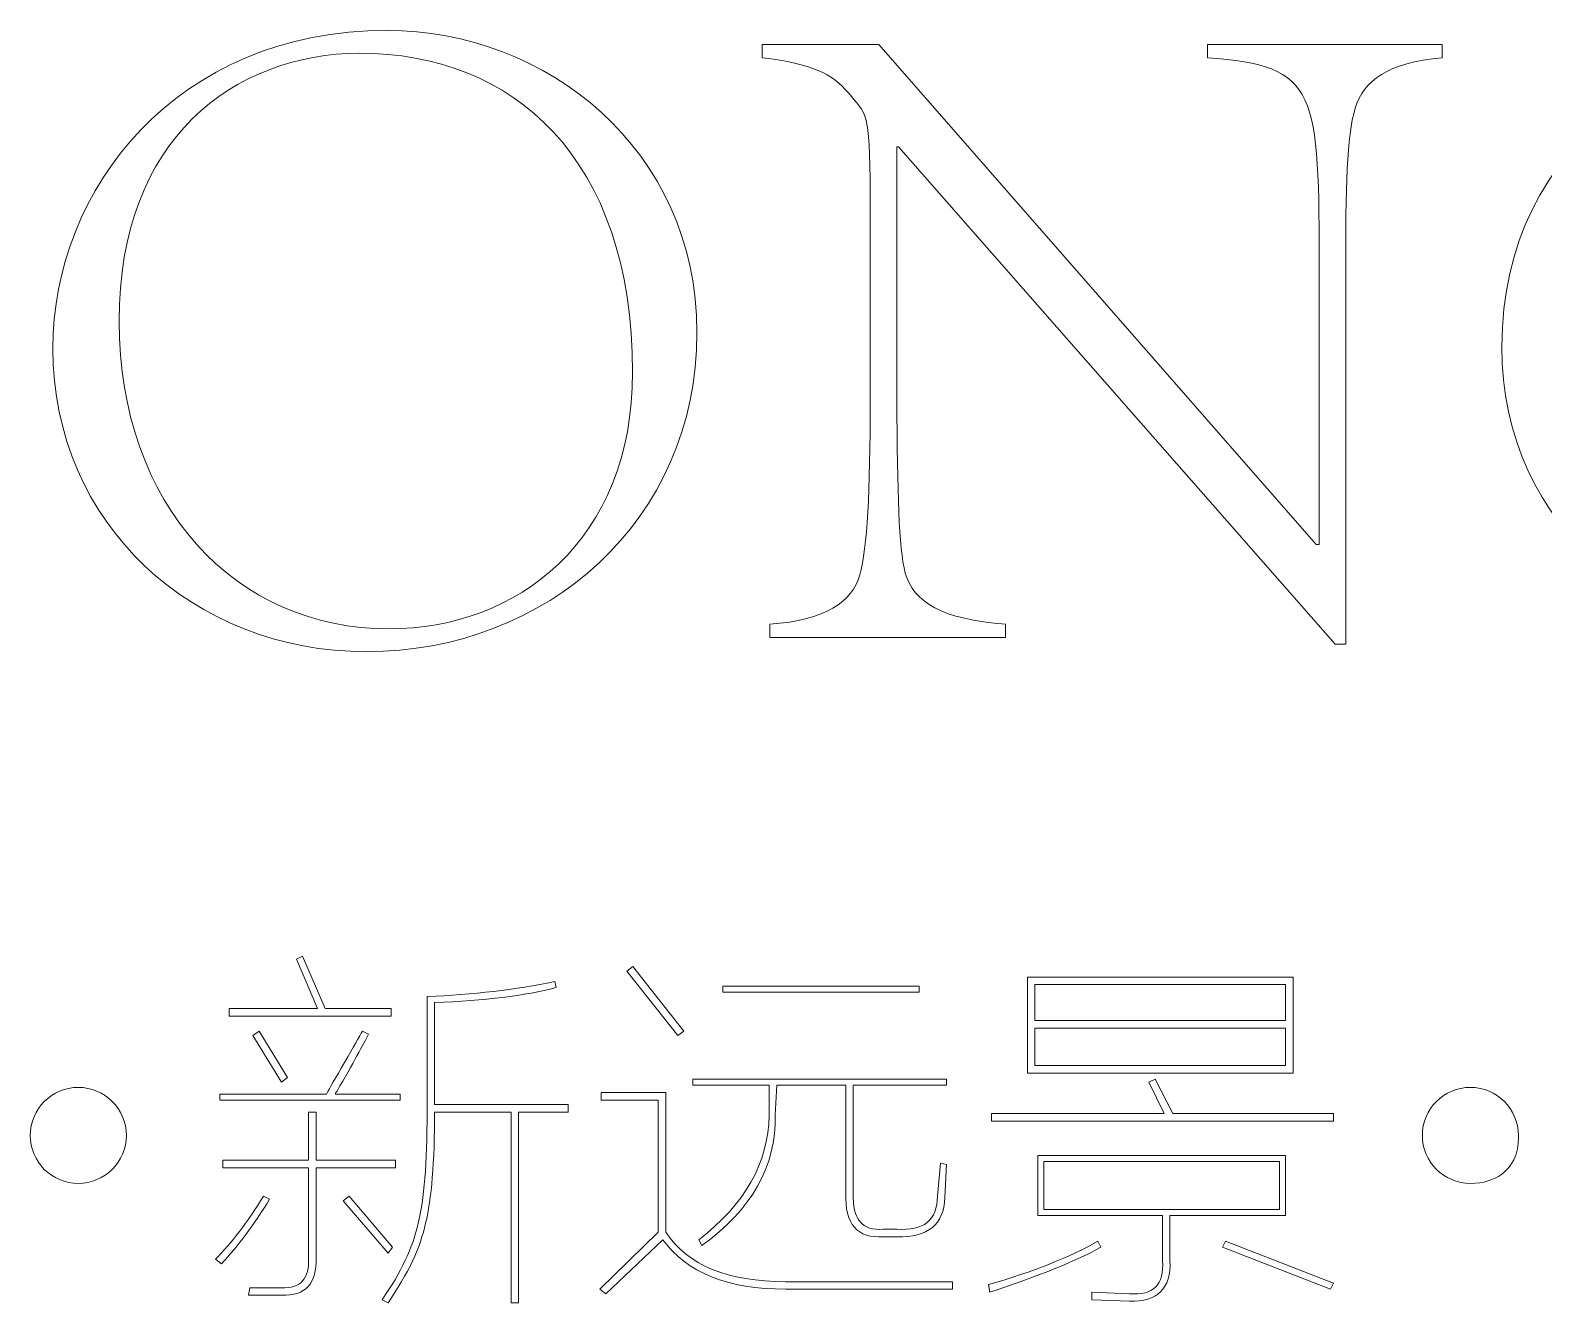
# Model space of a CAD drawing. Header units: inches. Extents: x -3272461 to -2504170, y 403793 to 1071042.
# Drawn here: x -2945813 to -2944964, y 837054 to 837767 of the extents above; entities that cross this region are included whole.
import ezdxf

# ---------------------------------------------------------------- set-up
doc = ezdxf.new("R2010")
doc.units = ezdxf.units.IN
doc.header["$LTSCALE"] = 1000
doc.header["$MEASUREMENT"] = 0
doc.layers.get('0').update_dxf_attribs({"lineweight": 18})

msp = doc.modelspace()

# ---------------------------------------------------------------- linework, layer by layer
for p, q in [((-2945402.3, 837759.04), (-2945402.3, 837751.6)), ((-2945152.79, 837759.04), (-2945152.79, 837751.6)), ((-2945021.14, 837759.04), (-2945021.14, 837751.6)), ((-2945326.93, 837701.7), (-2945326.93, 837560.47)), ((-2945341.79, 837675.68), (-2945341.79, 837560.47)), ((-2945090.15, 837630.03), (-2945090.15, 837478.72)), ((-2945075.3, 837630.03), (-2945075.3, 837422.96)), ((-2945398.07, 837434.12), (-2945398.07, 837426.68)), ((-2945265.88, 837434.12), (-2945265.88, 837426.68))]:
    msp.add_line(p, q)
at = {"lineweight": 9}
for p, q in [((-2945663.32, 837246.38), (-2945659.94, 837248.03)), ((-2945651.54, 837218.61), (-2945663.32, 837246.38)), ((-2945659.94, 837248.03), (-2945647.33, 837218.61)), ((-2945478.24, 837239.64), (-2945474.88, 837242.14)), ((-2945474.88, 837242.14), (-2945446.28, 837206)), ((-2945449.67, 837203.49), (-2945478.24, 837239.64)), ((-2945253.66, 837236.28), (-2945104.78, 837236.28)), ((-2945253.66, 837182.46), (-2945253.66, 837236.28)), ((-2945104.78, 837236.28), (-2945104.78, 837182.46)), ((-2945590.12, 837225.35), (-2945590.12, 837160.57)), ((-2945424.42, 837231.24), (-2945314.25, 837231.24)), ((-2945424.42, 837227.88), (-2945424.42, 837231.24)), ((-2945314.25, 837227.88), (-2945424.42, 837227.88)), ((-2945314.25, 837231.24), (-2945314.25, 837227.88)), ((-2945108.99, 837232.07), (-2945249.47, 837232.07)), ((-2945249.47, 837232.07), (-2945249.47, 837211.89)), ((-2945108.99, 837211.89), (-2945108.99, 837232.07)), ((-2945701.15, 837214.39), (-2945701.15, 837218.61)), ((-2945701.15, 837218.61), (-2945651.54, 837218.61)), ((-2945647.33, 837218.61), (-2945610.33, 837218.61)), ((-2945610.33, 837218.61), (-2945610.33, 837214.39)), ((-2945585.94, 837221.99), (-2945585.94, 837164.78)), ((-2945610.33, 837214.39), (-2945701.15, 837214.39)), ((-2945249.47, 837211.89), (-2945108.99, 837211.89)), ((-2945108.99, 837207.68), (-2945249.47, 837207.68)), ((-2945249.47, 837207.68), (-2945249.47, 837186.64)), ((-2945108.99, 837186.64), (-2945108.99, 837207.68)), ((-2945687.71, 837203.49), (-2945684.33, 837206)), ((-2945671.72, 837177.39), (-2945687.71, 837203.49)), ((-2945684.33, 837206), (-2945668.36, 837179.93)), ((-2945446.28, 837206), (-2945449.67, 837203.49)), ((-2945104.78, 837182.46), (-2945253.66, 837182.46)), ((-2945249.47, 837186.64), (-2945108.99, 837186.64)), ((-2945668.36, 837179.93), (-2945671.72, 837177.39)), ((-2945441.24, 837179.07), (-2945441.24, 837175.71)), ((-2945398.35, 837175.71), (-2945398.35, 837158.89)), ((-2945355.46, 837175.71), (-2945355.46, 837115.15)), ((-2945351.25, 837175.71), (-2945351.25, 837115.15)), ((-2945299.11, 837179.07), (-2945299.11, 837175.71)), ((-2945185.55, 837177.39), (-2945182.16, 837179.07)), ((-2945177.12, 837159.72), (-2945185.55, 837177.39)), ((-2945182.16, 837179.07), (-2945172.09, 837159.72)), ((-2945706.21, 837170.68), (-2945706.21, 837167.32)), ((-2945605.26, 837170.68), (-2945605.26, 837167.32)), ((-2945492.56, 837171.5), (-2945492.56, 837167.32)), ((-2945460.6, 837167.32), (-2945460.6, 837093.26)), ((-2945456.38, 837171.5), (-2945456.38, 837093.26)), ((-2945656.58, 837160.57), (-2945656.58, 837133.67)), ((-2945652.37, 837160.57), (-2945652.37, 837133.67)), ((-2945543.02, 837160.57), (-2945543.02, 837053.73)), ((-2945538.83, 837160.57), (-2945538.83, 837053.73)), ((-2945511.06, 837164.78), (-2945511.06, 837160.57)), ((-2945273.86, 837155.53), (-2945273.86, 837159.72)), ((-2945273.86, 837159.72), (-2945177.12, 837159.72)), ((-2945172.09, 837159.72), (-2945082.07, 837159.72)), ((-2945082.07, 837159.72), (-2945082.07, 837155.53)), ((-2945082.07, 837155.53), (-2945273.86, 837155.53)), ((-2945704.53, 837133.67), (-2945704.53, 837129.44)), ((-2945607.8, 837133.67), (-2945607.8, 837129.44)), ((-2945247.79, 837136.18), (-2945247.79, 837102.54)), ((-2945112.35, 837132.82), (-2945244.41, 837132.82)), ((-2945244.41, 837132.82), (-2945244.41, 837105.9)), ((-2945112.35, 837105.9), (-2945112.35, 837132.82)), ((-2945108.99, 837136.18), (-2945108.99, 837102.54)), ((-2945656.58, 837129.44), (-2945656.58, 837079)), ((-2945652.37, 837129.44), (-2945652.37, 837079)), ((-2945637.23, 837110.94), (-2945633.87, 837113.47)), ((-2945612.01, 837081.51), (-2945637.23, 837110.94)), ((-2945633.87, 837113.47), (-2945609.48, 837084.87)), ((-2945244.41, 837105.9), (-2945112.35, 837105.9)), ((-2945177.98, 837102.54), (-2945177.98, 837077.3)), ((-2945173.77, 837102.54), (-2945173.77, 837077.3)), ((-2945609.48, 837084.87), (-2945612.01, 837081.51)), ((-2945144.31, 837084.87), (-2945142.63, 837088.25)), ((-2945083.77, 837061.33), (-2945144.31, 837084.87)), ((-2945142.63, 837088.25), (-2945082.07, 837064.69)), ((-2945295.72, 837065.51), (-2945295.72, 837061.33)), ((-2945082.07, 837064.69), (-2945083.77, 837061.33)), ((-2945217.51, 837059.62), (-2945217.51, 837055.44))]:
    msp.add_line(p, q, dxfattribs=at)
for points, knots in [([(-2944667.1, 837440.48), (-2944701.6, 837432), (-2944746.74, 837418.72), (-2944790.25, 837418.72), (-2944906, 837418.72), (-2944987.76, 837488.8), (-2944987.76, 837589.67), (-2944987.76, 837705.94), (-2944889.55, 837767), (-2944784.95, 837767), (-2944739.81, 837767), (-2944699.48, 837757.98), (-2944681.42, 837752.66)], [0, 0, 0, 0, 202.231565, 202.231565, 202.231565, 404.46313, 404.46313, 404.46313, 606.694695, 606.694695, 606.694695, 808.92626, 808.92626, 808.92626, 808.92626]), ([(-2945438.87, 837597.63), (-2945438.87, 837492), (-2945523.28, 837418.72), (-2945624.15, 837418.72), (-2945721.3, 837418.72), (-2945799.88, 837490.4), (-2945799.88, 837588.63), (-2945799.88, 837677.8), (-2945730.86, 837767), (-2945612.47, 837767), (-2945523.8, 837767), (-2945438.87, 837700.62), (-2945438.87, 837597.63)], [0, 0, 0, 0, 272.371618, 272.371618, 272.371618, 544.743236, 544.743236, 544.743236, 817.114854, 817.114854, 817.114854, 1089.486472, 1089.486472, 1089.486472, 1089.486472]), ([(-2945762.72, 837604.01), (-2945762.72, 837500.47), (-2945697.4, 837431.49), (-2945611.41, 837431.49), (-2945539.74, 837431.49), (-2945474.96, 837480.84), (-2945474.96, 837575.35), (-2945474.96, 837695.86), (-2945542.4, 837754.26), (-2945627.87, 837754.26)], [0, 0, 0, 0, 242.05374, 242.05374, 242.05374, 484.107479, 484.107479, 484.107479, 726.161219, 726.161219, 726.161219, 726.161219])]:
    msp.add_open_spline(points, degree=3, knots=knots)
for points in [[(-2945402.3, 837759.04), (-2945402.3, 837759.04), (-2945337.01, 837759.04), (-2945337.01, 837759.04)], [(-2945337.01, 837759.04), (-2945337.01, 837759.04), (-2945091.76, 837478.72), (-2945091.76, 837478.72)], [(-2945152.79, 837759.04), (-2945152.79, 837759.04), (-2945021.14, 837759.04), (-2945021.14, 837759.04)], [(-2945627.87, 837754.26), (-2945698.46, 837753.74), (-2945762.72, 837706.46), (-2945762.72, 837604.01)], [(-2945354.01, 837731.96), (-2945363.03, 837742.58), (-2945374.17, 837748.42), (-2945402.3, 837751.6)], [(-2945090.15, 837630.03), (-2945090.15, 837733.53), (-2945090.67, 837747.36), (-2945152.79, 837751.6)], [(-2945021.14, 837751.6), (-2945051.91, 837748.93), (-2945065.19, 837738.86), (-2945069.97, 837723.46)], [(-2945341.79, 837675.68), (-2945341.79, 837722.94), (-2945344.45, 837720.28), (-2945354.01, 837731.96)], [(-2945069.97, 837723.46), (-2945074.75, 837707.02), (-2945075.3, 837679.95), (-2945075.3, 837630.03)], [(-2945081.14, 837422.96), (-2945081.14, 837422.96), (-2945325.88, 837701.7), (-2945325.88, 837701.7)], [(-2945325.88, 837701.7), (-2945325.88, 837701.7), (-2945326.93, 837701.7), (-2945326.93, 837701.7)], [(-2945347.63, 837461.72), (-2945343.39, 837477.66), (-2945341.79, 837506.86), (-2945341.79, 837560.47)], [(-2945326.93, 837560.47), (-2945326.39, 837506.86), (-2945325.88, 837477.66), (-2945322.15, 837462.8)], [(-2945091.76, 837478.72), (-2945091.76, 837478.72), (-2945090.15, 837478.72), (-2945090.15, 837478.72)], [(-2945398.07, 837434.12), (-2945366.75, 837436.24), (-2945351.87, 837446.89), (-2945347.63, 837461.72)], [(-2945322.15, 837462.8), (-2945317.37, 837446.32), (-2945301.46, 837436.78), (-2945265.88, 837434.12)], [(-2945265.88, 837426.68), (-2945265.88, 837426.68), (-2945398.07, 837426.68), (-2945398.07, 837426.68)], [(-2945075.3, 837422.96), (-2945075.3, 837422.96), (-2945081.14, 837422.96), (-2945081.14, 837422.96)]]:
    msp.add_open_spline(points, degree=3)
for points in [[(-2945590.12, 837225.35), (-2945564.34, 837226.46), (-2945540.51, 837229.25), (-2945518.63, 837233.75)], [(-2945518.63, 837233.75), (-2945518.63, 837233.75), (-2945517.8, 837230.39), (-2945517.8, 837230.39)], [(-2945517.8, 837230.39), (-2945535.19, 837225.89), (-2945557.9, 837223.08), (-2945585.94, 837221.99)], [(-2945622.94, 837204.32), (-2945625.75, 837198.68), (-2945631.64, 837188.04), (-2945640.61, 837172.35)], [(-2945636.4, 837188.35), (-2945631.36, 837197.29), (-2945627.98, 837203.18), (-2945626.3, 837206)], [(-2945626.3, 837206), (-2945626.3, 837206), (-2945622.94, 837204.32), (-2945622.94, 837204.32)], [(-2945646.48, 837170.68), (-2945644.8, 837174.03), (-2945641.44, 837179.93), (-2945636.4, 837188.35)], [(-2945441.24, 837179.07), (-2945441.24, 837179.07), (-2945299.11, 837179.07), (-2945299.11, 837179.07)], [(-2945398.35, 837175.71), (-2945398.35, 837175.71), (-2945441.24, 837175.71), (-2945441.24, 837175.71)], [(-2945394.14, 837175.71), (-2945394.14, 837175.71), (-2945394.99, 837158.89), (-2945394.99, 837158.89)], [(-2945355.46, 837175.71), (-2945355.46, 837175.71), (-2945394.14, 837175.71), (-2945394.14, 837175.71)], [(-2945299.11, 837175.71), (-2945299.11, 837175.71), (-2945351.25, 837175.71), (-2945351.25, 837175.71)], [(-2945605.26, 837167.32), (-2945605.26, 837167.32), (-2945706.21, 837167.32), (-2945706.21, 837167.32)], [(-2945706.21, 837170.68), (-2945706.21, 837170.68), (-2945646.48, 837170.68), (-2945646.48, 837170.68)], [(-2945641.44, 837170.68), (-2945641.44, 837170.68), (-2945605.26, 837170.68), (-2945605.26, 837170.68)], [(-2945640.61, 837172.35), (-2945641.15, 837171.79), (-2945641.44, 837171.22), (-2945641.44, 837170.68)], [(-2945492.56, 837171.5), (-2945492.56, 837171.5), (-2945456.38, 837171.5), (-2945456.38, 837171.5)], [(-2945460.6, 837167.32), (-2945460.6, 837167.32), (-2945492.56, 837167.32), (-2945492.56, 837167.32)], [(-2945656.58, 837160.57), (-2945656.58, 837160.57), (-2945652.37, 837160.57), (-2945652.37, 837160.57)], [(-2945595.19, 837098.33), (-2945591.83, 837111.22), (-2945590.12, 837131.97), (-2945590.12, 837160.57)], [(-2945585.94, 837160.57), (-2945585.94, 837132.54), (-2945587.62, 837111.79), (-2945590.98, 837098.33)], [(-2945585.94, 837164.78), (-2945585.94, 837164.78), (-2945511.06, 837164.78), (-2945511.06, 837164.78)], [(-2945543.02, 837160.57), (-2945543.02, 837160.57), (-2945585.94, 837160.57), (-2945585.94, 837160.57)], [(-2945511.06, 837160.57), (-2945511.06, 837160.57), (-2945538.83, 837160.57), (-2945538.83, 837160.57)], [(-2945437.88, 837089.08), (-2945412.1, 837108.72), (-2945398.92, 837131.97), (-2945398.35, 837158.89)], [(-2945394.99, 837158.89), (-2945394.42, 837130.29), (-2945408.17, 837105.9), (-2945436.2, 837085.72)], [(-2945704.53, 837133.67), (-2945704.53, 837133.67), (-2945656.58, 837133.67), (-2945656.58, 837133.67)], [(-2945652.37, 837133.67), (-2945652.37, 837133.67), (-2945607.8, 837133.67), (-2945607.8, 837133.67)], [(-2945304.15, 837113.47), (-2945304.15, 837113.47), (-2945302.47, 837131.97), (-2945302.47, 837131.97)], [(-2945302.47, 837131.97), (-2945302.47, 837131.97), (-2945299.11, 837131.14), (-2945299.11, 837131.14)], [(-2945299.11, 837131.14), (-2945299.11, 837131.14), (-2945299.93, 837112.64), (-2945299.93, 837112.64)], [(-2945247.79, 837136.18), (-2945247.79, 837136.18), (-2945108.99, 837136.18), (-2945108.99, 837136.18)], [(-2945656.58, 837129.44), (-2945656.58, 837129.44), (-2945704.53, 837129.44), (-2945704.53, 837129.44)], [(-2945607.8, 837129.44), (-2945607.8, 837129.44), (-2945652.37, 837129.44), (-2945652.37, 837129.44)], [(-2945334.43, 837090.76), (-2945349, 837089.65), (-2945356.03, 837097.76), (-2945355.46, 837115.15)], [(-2945351.25, 837115.15), (-2945351.82, 837100.55), (-2945346.21, 837093.83), (-2945334.43, 837094.97)], [(-2945708.72, 837078.15), (-2945699.78, 837087.11), (-2945690.79, 837098.9), (-2945681.82, 837113.47)], [(-2945678.46, 837111.79), (-2945686.86, 837097.76), (-2945695.83, 837085.72), (-2945705.36, 837075.62)], [(-2945681.82, 837113.47), (-2945681.82, 837113.47), (-2945678.46, 837111.79), (-2945678.46, 837111.79)], [(-2945326.86, 837094.97), (-2945311.72, 837093.83), (-2945304.15, 837100.01), (-2945304.15, 837113.47)], [(-2945299.93, 837112.64), (-2945300.5, 837097.5), (-2945309.47, 837090.19), (-2945326.86, 837090.76)], [(-2945615.37, 837055.44), (-2945604.72, 837070.58), (-2945598, 837084.87), (-2945595.19, 837098.33)], [(-2945590.98, 837098.33), (-2945593.79, 837084.87), (-2945600.79, 837070.01), (-2945612.01, 837053.73)], [(-2945177.98, 837102.54), (-2945177.98, 837102.54), (-2945247.79, 837102.54), (-2945247.79, 837102.54)], [(-2945108.99, 837102.54), (-2945108.99, 837102.54), (-2945173.77, 837102.54), (-2945173.77, 837102.54)], [(-2945493.38, 837061.33), (-2945493.38, 837061.33), (-2945460.6, 837093.26), (-2945460.6, 837093.26)], [(-2945458.06, 837089.08), (-2945458.06, 837089.08), (-2945490.03, 837058.8), (-2945490.03, 837058.8)], [(-2945389.1, 837061.33), (-2945421.63, 837061.33), (-2945444.6, 837070.58), (-2945458.06, 837089.08)], [(-2945456.38, 837093.26), (-2945444.06, 837074.76), (-2945421.63, 837065.51), (-2945389.1, 837065.51)], [(-2945436.2, 837085.72), (-2945436.2, 837085.72), (-2945437.88, 837089.08), (-2945437.88, 837089.08)], [(-2945334.43, 837094.97), (-2945334.43, 837094.97), (-2945326.86, 837094.97), (-2945326.86, 837094.97)], [(-2945326.86, 837090.76), (-2945326.86, 837090.76), (-2945334.43, 837090.76), (-2945334.43, 837090.76)], [(-2945275.54, 837063.86), (-2945250.3, 837071.15), (-2945229.83, 837079.26), (-2945214.13, 837088.25)], [(-2945212.45, 837084.87), (-2945225.36, 837077.58), (-2945246.09, 837069.18), (-2945274.69, 837059.62)], [(-2945214.13, 837088.25), (-2945214.13, 837088.25), (-2945212.45, 837084.87), (-2945212.45, 837084.87)], [(-2945705.36, 837075.62), (-2945705.36, 837075.62), (-2945708.72, 837078.15), (-2945708.72, 837078.15)], [(-2945652.37, 837079), (-2945651.82, 837064.4), (-2945658.26, 837057.4), (-2945671.72, 837057.97)], [(-2945671.72, 837062.15), (-2945661.07, 837061.61), (-2945656.04, 837067.22), (-2945656.58, 837079)], [(-2945173.77, 837077.3), (-2945173.2, 837061.61), (-2945180.77, 837054.04), (-2945196.48, 837054.61)], [(-2945196.48, 837058.8), (-2945183.02, 837057.68), (-2945176.84, 837063.86), (-2945177.98, 837077.3)], [(-2945389.1, 837065.51), (-2945389.1, 837065.51), (-2945295.72, 837065.51), (-2945295.72, 837065.51)], [(-2945274.69, 837059.62), (-2945274.69, 837059.62), (-2945275.54, 837063.86), (-2945275.54, 837063.86)], [(-2945690.22, 837057.97), (-2945690.22, 837057.97), (-2945689.39, 837062.15), (-2945689.39, 837062.15)], [(-2945671.72, 837057.97), (-2945677.9, 837057.97), (-2945684.07, 837057.97), (-2945690.22, 837057.97)], [(-2945689.39, 837062.15), (-2945683.22, 837062.15), (-2945677.33, 837062.15), (-2945671.72, 837062.15)], [(-2945612.01, 837053.73), (-2945612.01, 837053.73), (-2945615.37, 837055.44), (-2945615.37, 837055.44)], [(-2945490.03, 837058.8), (-2945490.03, 837058.8), (-2945493.38, 837061.33), (-2945493.38, 837061.33)], [(-2945295.72, 837061.33), (-2945295.72, 837061.33), (-2945389.1, 837061.33), (-2945389.1, 837061.33)], [(-2945217.51, 837059.62), (-2945217.51, 837059.62), (-2945196.48, 837058.8), (-2945196.48, 837058.8)], [(-2945196.48, 837054.61), (-2945196.48, 837054.61), (-2945217.51, 837055.44), (-2945217.51, 837055.44)], [(-2945538.83, 837053.73), (-2945538.83, 837053.73), (-2945543.02, 837053.73), (-2945543.02, 837053.73)]]:
    msp.add_open_spline(points, degree=3, dxfattribs=at)
for points, knots in [([(-2945758.69, 837147.52), (-2945758.69, 837132.69), (-2945770.76, 837120.6), (-2945785.61, 837120.6), (-2945800.5, 837120.6), (-2945812.54, 837132.69), (-2945812.54, 837147.52), (-2945812.54, 837162.41), (-2945800.5, 837174.45), (-2945785.61, 837174.45), (-2945770.76, 837174.45), (-2945758.69, 837162.41), (-2945758.69, 837147.52)], [0, 0, 0, 0, 41.210173, 41.210173, 41.210173, 82.420345, 82.420345, 82.420345, 123.630518, 123.630518, 123.630518, 164.840691, 164.840691, 164.840691, 164.840691]), ([(-2944978.48, 837147.52), (-2944978.48, 837147.52), (-2944978.48, 837147.52), (-2944978.48, 837147.52), (-2944978.48, 837147.52), (-2944978.48, 837147.52), (-2944978.48, 837132.69), (-2944990.52, 837120.6), (-2945005.4, 837120.6), (-2945020.26, 837120.6), (-2945032.33, 837132.69), (-2945032.33, 837147.52), (-2945032.33, 837162.41), (-2945020.26, 837174.45), (-2945005.4, 837174.45), (-2944990.52, 837174.45), (-2944978.48, 837162.41), (-2944978.48, 837147.52)], [0, 0, 0, 0, 1.299713, 2.599425, 5.198851, 10.397701, 20.795402, 41.590805, 41.590805, 41.590805, 83.181609, 83.181609, 83.181609, 124.772414, 124.772414, 124.772414, 166.363219, 166.363219, 166.363219, 166.363219])]:
    msp.add_open_spline(points, degree=3, knots=knots, dxfattribs=at)

doc.saveas('drawing.dxf')
